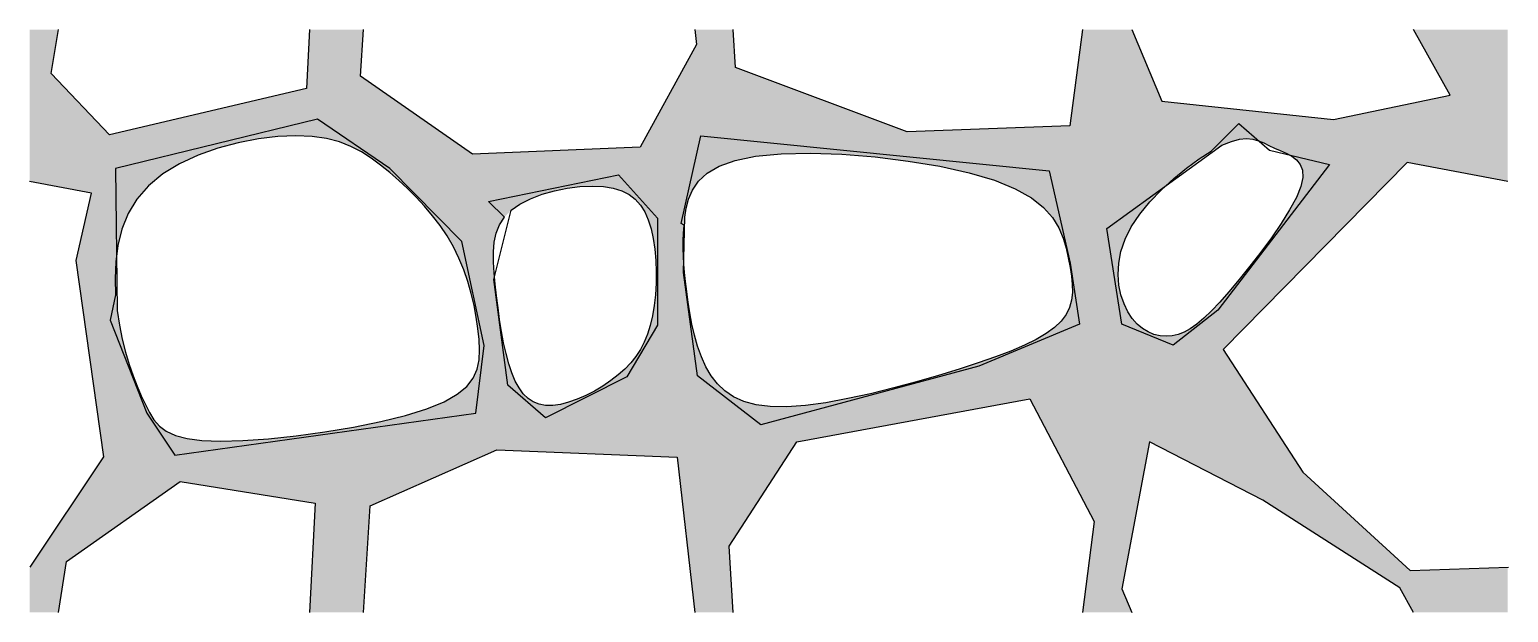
# Model space of a CAD drawing. Header units: metres. Extents: x 0 to 1954, y -770 to 0.
import ezdxf

# ---------------------------------------------------------------- set-up
doc = ezdxf.new("R2010")
doc.units = ezdxf.units.M

msp = doc.modelspace()

# ---------------------------------------------------------------- hatches: boundary and pattern name
h = msp.add_hatch()
h.set_pattern_fill('SOLID')
h.paths.add_polyline_path([(437.23, -61.6), (441.14, 0), (369.85, 0), (365.91, -77.96), (105.62, -139.09), (28.62, -58.09), (38, 0), (0, 0), (0, -200.61), (81.85, -216.04), (61.58, -305.14), (98.06, -564.33), (0, -711.32), (0, -769.7), (38, -769.7), (48.88, -702.25), (198.83, -596.95), (377.15, -625.3), (369.85, -769.7), (441.14, -769.7), (450.1, -628.81), (617.35, -554.88), (855.37, -564.55), (878.83, -769.7), (929.42, -769.7), (924.26, -682), (1013.42, -544.3), (1321.42, -487.6), (1406.53, -649.6), (1390.77, -769.7), (1456.01, -769.7), (1443, -738.7), (1479.48, -544.3), (1629.42, -621.25), (1810.17, -737.31), (1828.29, -769.7), (1952.84, -769.7), (1952.84, -710.15), (1823.95, -714.18), (1682.11, -584.58), (1576.74, -422.59), (1819.9, -175.54), (1952.84, -200.61), (1952.84, 0), (1828.29, 0), (1876.64, -86.44), (1722.64, -118.84), (1495.69, -94.54), (1456.01, 0), (1390.77, 0), (1374.11, -126.94), (1159.32, -135.04), (932.37, -49.99), (929.42, 0), (878.83, 0), (881.09, -19.82), (806.73, -155.29), (585.18, -164.46)])
h.paths.add_polyline_path([(475.71, -188.84), (487.59, -199.18), (499.33, -210.04), (510.82, -221.42), (521.92, -233.34), (532.5, -245.82), (542.45, -258.89), (551.64, -272.56), (559.92, -286.85), (567.22, -301.74), (573.54, -317.11), (578.94, -332.76), (583.46, -348.53), (587.15, -364.24), (590.06, -379.73), (592.23, -394.8), (593.72, -409.3), (594.45, -423.08), (593.87, -436.13), (591.29, -448.49), (586.06, -460.18), (577.49, -471.23), (564.91, -481.67), (547.64, -491.53), (525.01, -500.85), (496.7, -509.61), (463.81, -517.69), (427.8, -524.95), (390.13, -531.23), (352.26, -536.38), (315.64, -540.25), (281.74, -542.68), (252.01, -543.53), (227.54, -542.67), (207.98, -540.16), (192.59, -536.09), (180.66, -530.54), (171.46, -523.59), (164.26, -515.34), (158.33, -505.88), (152.96, -495.28), (147.56, -483.62), (142.11, -470.89), (136.74, -457.08), (131.6, -442.16), (126.8, -426.11), (122.47, -408.91), (118.75, -390.54), (115.77, -370.97), (113.7, -350.26), (112.89, -328.75), (113.75, -306.85), (116.66, -284.99), (122.04, -263.57), (130.29, -243.02), (141.79, -223.74), (156.95, -206.16), (175.95, -190.61), (198.18, -177.17), (222.78, -165.81), (248.9, -156.55), (275.72, -149.35), (302.38, -144.22), (328.05, -141.15), (351.88, -140.13), (373.23, -141.12), (392.23, -143.95), (409.22, -148.44), (424.53, -154.38), (438.5, -161.59), (451.47, -169.86), (463.76, -179.01)])
h.paths.add_polyline_path([(627.2, -247.64), (636.16, -238.46), (647.74, -230.35), (661.53, -223.34), (676.95, -217.49), (693.4, -212.84), (710.31, -209.44), (727.1, -207.34), (743.18, -206.59), (757.97, -207.23), (771.01, -209.31), (782.31, -212.82), (792.01, -217.74), (800.23, -224.06), (807.11, -231.76), (812.78, -240.83), (817.38, -251.25), (821.04, -263), (823.87, -276.01), (825.92, -290.04), (827.2, -304.77), (827.73, -319.89), (827.55, -335.1), (826.66, -350.09), (825.09, -364.54), (822.86, -378.15), (819.98, -390.69), (816.41, -402.2), (812.1, -412.79), (807.01, -422.58), (801.07, -431.7), (794.25, -440.25), (786.48, -448.35), (777.73, -456.12), (767.98, -463.63), (757.44, -470.77), (746.34, -477.36), (734.93, -483.24), (723.45, -488.26), (712.15, -492.24), (701.26, -495.03), (691.04, -496.45), (681.68, -496.38), (673.16, -494.79), (665.45, -491.67), (658.48, -487.04), (652.21, -480.9), (646.57, -473.26), (641.53, -464.1), (637.02, -453.45), (633, -441.34), (629.43, -427.99), (626.26, -413.65), (623.47, -398.59), (621.01, -383.07), (618.84, -367.33), (616.93, -351.65), (615.25, -336.27), (613.8, -321.42), (612.86, -307.2), (612.76, -293.66), (613.82, -280.88), (616.36, -268.9), (620.72, -257.8)])
h.paths.add_polyline_path([(867.53, -235.9), (870.56, -223.89), (875.63, -211.92), (883.52, -200.39), (895.03, -189.74), (910.96, -180.37), (932.08, -172.7), (959.19, -167.15), (992.68, -164.04), (1031.26, -163.29), (1073.23, -164.74), (1116.92, -168.21), (1160.61, -173.55), (1202.63, -180.58), (1241.29, -189.13), (1274.87, -199.04), (1302.12, -210.12), (1323.44, -222.17), (1339.62, -234.93), (1351.49, -248.2), (1359.87, -261.73), (1365.56, -275.3), (1369.38, -288.68), (1372.15, -301.63), (1374.5, -313.98), (1376.35, -325.7), (1377.46, -336.84), (1377.56, -347.42), (1376.4, -357.49), (1373.74, -367.06), (1369.3, -376.19), (1362.85, -384.89), (1354.17, -393.22), (1343.19, -401.25), (1329.91, -409.07), (1314.3, -416.78), (1296.34, -424.47), (1276.02, -432.22), (1253.32, -440.13), (1228.21, -448.29), (1200.81, -456.72), (1171.69, -465.17), (1141.56, -473.31), (1111.11, -480.83), (1081.05, -487.41), (1052.07, -492.73), (1024.89, -496.46), (1000.2, -498.29), (978.53, -497.98), (959.79, -495.58), (943.69, -491.23), (929.97, -485.08), (918.36, -477.27), (908.57, -467.92), (900.35, -457.18), (893.41, -445.2), (887.52, -432.13), (882.55, -418.22), (878.4, -403.76), (874.97, -389.01), (872.17, -374.27), (869.91, -359.81), (868.08, -345.9), (866.59, -332.83), (865.36, -320.78), (864.4, -309.61), (863.73, -299.06), (863.39, -288.92), (863.39, -278.93), (863.77, -268.87), (864.54, -258.48), (865.75, -247.53)])
h.paths.add_polyline_path([(1438.84, -308.6), (1441.83, -293.04), (1447.27, -276.95), (1455.47, -260.5), (1466.53, -243.89), (1479.99, -227.45), (1495.2, -211.55), (1511.53, -196.55), (1528.32, -182.81), (1544.95, -170.7), (1560.77, -160.59), (1575.15, -152.83), (1587.61, -147.66), (1598.31, -144.85), (1607.6, -144.01), (1615.82, -144.78), (1623.28, -146.78), (1630.34, -149.64), (1637.33, -152.99), (1644.57, -156.45), (1652.27, -159.79), (1660.05, -163.24), (1667.39, -167.17), (1673.77, -171.96), (1678.69, -177.98), (1681.61, -185.59), (1682.03, -195.17), (1679.44, -207.08), (1673.49, -221.54), (1664.62, -238.07), (1653.44, -256.07), (1640.57, -274.91), (1626.63, -293.95), (1612.22, -312.59), (1597.97, -330.2), (1584.49, -346.15), (1572.26, -359.95), (1561.22, -371.61), (1551.19, -381.27), (1541.97, -389.07), (1533.36, -395.15), (1525.19, -399.65), (1517.25, -402.72), (1509.36, -404.48), (1501.38, -405.05), (1493.36, -404.41), (1485.42, -402.52), (1477.68, -399.33), (1470.24, -394.79), (1463.22, -388.84), (1456.73, -381.46), (1450.89, -372.57), (1445.83, -362.19), (1441.81, -350.43), (1439.11, -337.47), (1438.03, -323.47)])

# ---------------------------------------------------------------- linework, layer by layer
for points in [[(369.85, 0), (365.91, -77.96), (105.62, -139.09), (28.62, -58.09), (38, 0)], [(878.83, 0), (881.09, -19.82), (806.73, -155.29), (585.18, -164.46), (437.23, -61.6), (441.14, 0)], [(1390.77, 0), (1374.11, -126.94), (1159.32, -135.04), (932.37, -49.99), (929.42, 0)], [(1456.01, 0), (1495.69, -94.54), (1722.64, -118.84), (1876.64, -86.44), (1828.29, 0)], [(1952.84, -200.61), (1819.9, -175.54), (1576.74, -422.59), (1682.11, -584.58), (1823.95, -714.18), (1953.64, -710.13)], [(0.79, -710.13), (98.06, -564.33), (61.58, -305.14), (81.85, -216.04), (0, -200.61)], [(929.42, -769.7), (924.26, -682), (1013.42, -544.3), (1321.42, -487.6), (1406.53, -649.6), (1390.77, -769.7)], [(1828.29, -769.7), (1810.17, -737.31), (1629.42, -621.25), (1479.48, -544.3), (1443, -738.7), (1456.01, -769.7)], [(441.14, -769.7), (450.1, -628.81), (617.35, -554.88), (855.37, -564.55), (878.83, -769.7)], [(38, -769.7), (48.88, -702.25), (198.83, -596.95), (377.15, -625.3), (369.85, -769.7)]]:
    msp.add_lwpolyline(points)
for points in [[(113.67, -183.66), (115.77, -370.97), (118.75, -390.54), (122.47, -408.91), (126.8, -426.11), (131.6, -442.16), (136.74, -457.08), (142.11, -470.89), (147.56, -483.62), (152.96, -495.28), (158.33, -505.88), (164.26, -515.34), (171.46, -523.59), (180.66, -530.54), (192.59, -536.09), (207.98, -540.16), (227.54, -542.67), (252.01, -543.53), (281.74, -542.68), (315.64, -540.25), (352.26, -536.38), (390.13, -531.23), (427.8, -524.95), (463.81, -517.69), (496.7, -509.61), (525.01, -500.85), (547.64, -491.53), (564.91, -481.67), (577.49, -471.23), (586.06, -460.18), (591.29, -448.49), (593.87, -436.13), (594.45, -423.08), (593.72, -409.3), (592.23, -394.8), (590.06, -379.73), (587.15, -364.24), (583.46, -348.53), (578.94, -332.76), (573.54, -317.11), (567.22, -301.74), (559.92, -286.85), (551.64, -272.56), (542.45, -258.89), (532.5, -245.82), (521.92, -233.34), (510.82, -221.42), (499.33, -210.04), (487.59, -199.18), (475.71, -188.84), (463.76, -179.01), (451.47, -169.86), (438.5, -161.59), (424.53, -154.38), (409.22, -148.44), (392.23, -143.95), (373.23, -141.12), (351.88, -140.13), (328.05, -141.15), (302.38, -144.22), (275.72, -149.35), (248.9, -156.55), (222.78, -165.81), (198.18, -177.17), (175.95, -190.61), (156.95, -206.16), (141.79, -223.74), (130.29, -243.02), (122.04, -263.57), (116.66, -284.99), (113.75, -306.85), (112.89, -328.75), (113.7, -350.26), (106.53, -383.94), (154.82, -506.41), (191.96, -562.08), (589.39, -506.41), (600.53, -417.34), (570.82, -280.02), (475.75, -183.66), (380.47, -118.37)], [(1423.15, -262.54), (1575.15, -152.83), (1587.61, -147.66), (1598.31, -144.85), (1607.6, -144.01), (1615.82, -144.78), (1623.28, -146.78), (1630.34, -149.64), (1637.33, -152.99), (1644.57, -156.45), (1652.27, -159.79), (1660.05, -163.24), (1667.39, -167.17), (1673.77, -171.96), (1678.69, -177.98), (1681.61, -185.59), (1682.03, -195.17), (1679.44, -207.08), (1673.49, -221.54), (1664.62, -238.07), (1653.44, -256.07), (1640.57, -274.91), (1626.63, -293.95), (1612.22, -312.59), (1597.97, -330.2), (1584.49, -346.15), (1572.26, -359.95), (1561.22, -371.61), (1551.19, -381.27), (1541.97, -389.07), (1533.36, -395.15), (1525.19, -399.65), (1517.25, -402.72), (1509.36, -404.48), (1501.38, -405.05), (1493.36, -404.41), (1485.42, -402.52), (1477.68, -399.33), (1470.24, -394.79), (1463.22, -388.84), (1456.73, -381.46), (1450.89, -372.57), (1445.83, -362.19), (1441.81, -350.43), (1439.11, -337.47), (1438.03, -323.47), (1438.84, -308.6), (1441.83, -293.04), (1447.27, -276.95), (1455.47, -260.5), (1466.53, -243.89), (1479.99, -227.45), (1495.2, -211.55), (1511.53, -196.55), (1528.32, -182.81), (1544.95, -170.7), (1560.77, -160.59), (1597.38, -123.81), (1638.22, -159.17), (1717.17, -178.21), (1569.72, -370.46), (1510.91, -416.85), (1442.81, -389.01)], [(864.01, -320.97), (865.75, -247.53), (867.53, -235.9), (870.56, -223.89), (875.63, -211.92), (883.52, -200.39), (895.03, -189.74), (910.96, -180.37), (932.08, -172.7), (959.19, -167.15), (992.68, -164.04), (1031.26, -163.29), (1073.23, -164.74), (1116.92, -168.21), (1160.61, -173.55), (1202.63, -180.58), (1241.29, -189.13), (1274.87, -199.04), (1302.12, -210.12), (1323.44, -222.17), (1339.62, -234.93), (1351.49, -248.2), (1359.87, -261.73), (1365.56, -275.3), (1369.38, -288.68), (1372.15, -301.63), (1374.5, -313.98), (1376.35, -325.7), (1377.46, -336.84), (1377.56, -347.42), (1376.4, -357.49), (1373.74, -367.06), (1369.3, -376.19), (1362.85, -384.89), (1354.17, -393.22), (1343.19, -401.25), (1329.91, -409.07), (1314.3, -416.78), (1296.34, -424.47), (1276.02, -432.22), (1253.32, -440.13), (1228.21, -448.29), (1200.81, -456.72), (1171.69, -465.17), (1141.56, -473.31), (1111.11, -480.83), (1081.05, -487.41), (1052.07, -492.73), (1024.89, -496.46), (1000.2, -498.29), (978.53, -497.98), (959.79, -495.58), (943.69, -491.23), (929.97, -485.08), (918.36, -477.27), (908.57, -467.92), (900.35, -457.18), (893.41, -445.2), (887.52, -432.13), (882.55, -418.22), (878.4, -403.76), (874.97, -389.01), (872.17, -374.27), (869.91, -359.81), (868.08, -345.9), (866.59, -332.83), (865.36, -320.78), (864.4, -309.61), (863.73, -299.06), (863.39, -288.92), (863.39, -278.93), (863.77, -268.87), (864.54, -258.48), (860.91, -256.03), (886.83, -140.13), (1346.92, -186.38), (1374.72, -308.6), (1387.1, -389.01), (1254.01, -444.68), (966.15, -522), (882.58, -457.06)], [(613.29, -330.25), (636.16, -238.46), (647.74, -230.35), (661.53, -223.34), (676.95, -217.49), (693.4, -212.84), (710.31, -209.44), (727.1, -207.34), (743.18, -206.59), (757.97, -207.23), (771.01, -209.31), (782.31, -212.82), (792.01, -217.74), (800.23, -224.06), (807.11, -231.76), (812.78, -240.83), (817.38, -251.25), (821.04, -263), (823.87, -276.01), (825.92, -290.04), (827.2, -304.77), (827.73, -319.89), (827.55, -335.1), (826.66, -350.09), (825.09, -364.54), (822.86, -378.15), (819.98, -390.69), (816.41, -402.2), (812.1, -412.79), (807.01, -422.58), (801.07, -431.7), (794.25, -440.25), (786.48, -448.35), (777.73, -456.12), (767.98, -463.63), (757.44, -470.77), (746.34, -477.36), (734.93, -483.24), (723.45, -488.26), (712.15, -492.24), (701.26, -495.03), (691.04, -496.45), (681.68, -496.38), (673.16, -494.79), (665.45, -491.67), (658.48, -487.04), (652.21, -480.9), (646.57, -473.26), (641.53, -464.1), (637.02, -453.45), (633, -441.34), (629.43, -427.99), (626.26, -413.65), (623.47, -398.59), (621.01, -383.07), (618.84, -367.33), (616.93, -351.65), (615.25, -336.27), (613.8, -321.42), (612.86, -307.2), (612.76, -293.66), (613.82, -280.88), (616.36, -268.9), (620.72, -257.8), (627.2, -247.64), (606.43, -227.18), (777.94, -191.82), (829.66, -248.94), (829.66, -390.39), (788.83, -458.4), (681.39, -512.72), (631.87, -469.43)]]:
    msp.add_lwpolyline(points, close=True)

doc.saveas('drawing.dxf')
